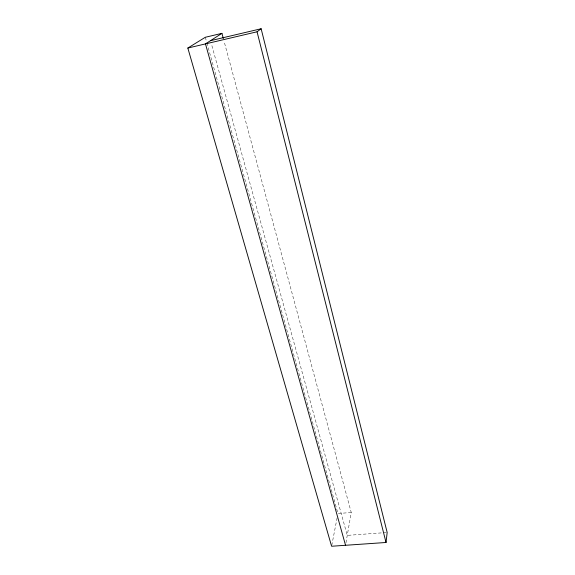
<?xml version="1.0" encoding="UTF-8"?>
<svg xmlns="http://www.w3.org/2000/svg" width="575" height="575" viewBox="0 0 575 575"><rect width="100%" height="100%" fill="white"/><g stroke="black" fill="none" stroke-linecap="round" stroke-linejoin="round"><path stroke-width="0.43" stroke-dasharray="2.88 2.16" d="M345.97 542.807L351.239 512.483L224.034 41.141M331.768 545.387L337.123 517.838M351.239 512.483L337.963 513.533L206.763 42.464M386.278 532.551L347.257 535.375L211.471 44.131M205.318 37.274L206.526 41.601"/><path stroke-width="0.86" d="M223.337 38.539L221.928 33.343L205.318 37.274L187.831 48.048L331.603 546.25L386.033 542.484L387.169 532.493L261.136 28.75L210.507 40.674M187.831 48.048L257.054 31.79L261.136 28.75M221.928 33.343L205.483 43.901L345.539 545.287M257.054 31.79L386.033 542.484"/></g></svg>
